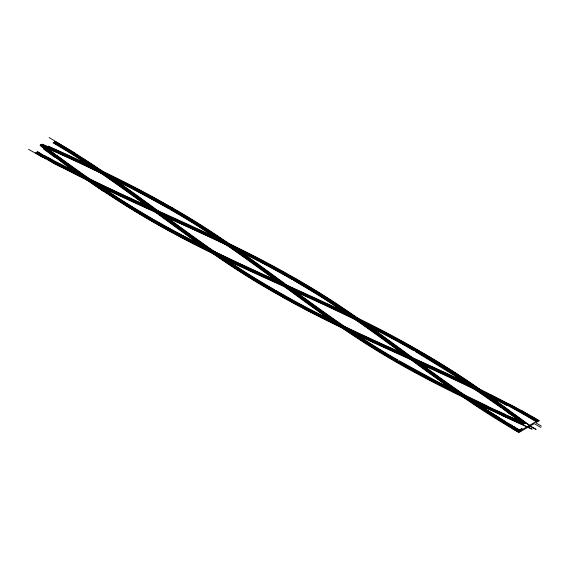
<?xml version="1.0" encoding="UTF-8"?>
<svg xmlns="http://www.w3.org/2000/svg" width="570" height="570" viewBox="0 0 570 570"><rect width="100%" height="100%" fill="white"/><g stroke="black" fill="none" stroke-linecap="round" stroke-linejoin="round"><path stroke-width="0.85" d="M532.202 429.018C471.319 401.7 409.972 373.557 354.276 336.108C292.146 295.203 235.389 246.397 170.466 209.689M541.407 426.153L535.757 422.755L539.427 420.632L521.671 410.685M521.643 428.626L519.505 429.858L511.069 425.305M522.006 428.832L519.505 430.279L493.371 415.722M522.362 429.046L519.505 430.692L503.175 421.38M520.453 430.336L518.949 431.205L497.688 418.857M537.082 420.959L519.498 431.112C443.196 389.624 379.071 329.218 303.974 285.62C251.47 254.099 195.275 229.553 139.614 204.281C104.809 188.136 69.383 172.596 37.014 152.09M520.816 430.549L518.949 431.625L512.109 428.034L476.32 405.605L442.634 382.406L378.751 335.744L351.704 316.671L320.825 296.371L289.382 277.533L259.001 260.974L227.43 245.114L109.761 190.857L61.909 167.217M521.172 430.756L518.878 431.996M538.522 420.738L521.151 410.407L509.38 404.109M535.95 429.538L531.169 426.859L513.506 413.877M48.3 146.12C90.68 165.272 132.917 184.922 173.152 208.335M47.987 146.355C90.352 165.5 132.568 185.143 172.788 208.542M42.372 144.182C86.49 164.103 130.544 184.374 172.432 208.748M41.56 144.566C85.707 164.495 129.796 184.773 171.705 209.162M43.441 145.792L40.969 145.029M41.46 145.257L81.068 163.006M40.456 145.172C84.21 164.929 127.908 185.015 169.482 209.119M524.934 423.289C459.862 395.288 395.68 364.23 337.618 323.105C282.506 284.85 230.437 242.036 171.912 208.862M524.621 423.517L504.813 414.518M523.68 424.215L502.904 414.768M523.36 424.443L503.545 415.437M43.505 146.184C86.861 165.72 130.266 185.143 171.349 209.368M517.403 422.484L501.814 415.387M517.425 422.491L531.717 429.11M504.172 413.849C468.284 397.974 432.886 380.746 398.857 361.052M504.649 414.062L505.127 414.283M504.179 414.974C440.503 386.574 378.516 353.942 322.107 312.702C272.61 277.191 224.63 239.265 171.556 209.069M503.381 414.989L523.994 423.98L510.77 414.233M503.702 414.753C438.587 386.759 375.972 352.531 318.63 310.686C270.251 275.802 223.148 238.851 171.192 209.276M502.134 415.152L452.943 391.868M503.068 415.216C439.335 386.781 377.319 354.055 320.874 312.759C271.555 277.355 223.732 239.571 170.829 209.482M81.161 163.412L128.72 186.568L169.824 208.905M487.286 406.047L439.256 382.627L399.221 360.839M486.645 406.503L524.307 423.752C470.756 382.57 413.963 345.413 352.495 316.756C285.862 284.451 216.693 257.269 152.504 220.063M85.949 177.085C155.71 211.534 228.627 239.578 295.972 278.823M85.621 177.306L60.028 164.238L56.793 162.122M454.361 391.027L425.647 376.307L398.501 361.259M490.293 394.697L508.518 404.052L531.055 417.105M488.205 395.986C416.656 360.147 341.473 331.662 272.225 291.249M497.482 399.121L537.674 420.867M496.057 399.962C422.626 361.565 344.187 333.115 272.581 291.042M60.363 166.404C136.173 207.102 217.89 236.108 292.317 279.621M61.51 167.402L57.292 164.787M59.964 166.59L36.658 152.304M506.93 405.598C430.77 363.81 347.921 335.103 272.945 290.835M59.864 163.754L84.367 176.294L116.964 198.438L151.52 219.493M58.489 164.623L37.371 151.884M56.9 164.972C49.469 161.552 43.149 156.501 35.946 152.724M513.52 407.5C436.292 364.522 351.861 335.545 275.495 290.657M54.72 163.419L36.302 152.511M514.026 407.771L520.096 411.048M48.671 157.74C128.314 203.098 216.165 232.574 295.26 279.243M45.686 158.945L35.589 152.931M45.101 155.781C76.523 175.489 110.993 190.145 144.652 205.827C195.446 228.848 246.603 251.398 294.897 279.45M42.615 157.256L28.5 149.297M37.727 151.67C70.167 172.667 105.899 188.314 141.032 204.552C194.797 228.962 249.047 252.702 299.955 282.813C341.43 306.952 380.048 335.509 418.587 363.995C449.808 386.617 480.888 410.129 515.308 427.4M531.204 417.596L537.097 420.952M294.84 278.189C367.108 318.708 429.146 374.405 499.512 417.831M294.483 278.395C368.569 319.613 431.497 377.689 504.279 420.774M294.127 278.602C370.792 321.031 435.28 382.185 511.44 425.099M293.771 278.815C364.244 318.324 424.964 372.296 493.214 415.195M293.464 280.29C372.502 325.021 440.083 387.693 518.949 432.459L534.218 423.638L540.83 427.457M538.03 420.66C454.261 370.586 360.212 339.87 275.866 290.451M536.74 421.159C455.729 372.516 365.306 342.05 283.091 295.395C202.279 251.349 134.285 188.043 54.912 141.773M536.384 421.373C449.645 369.389 352.232 337.917 265.485 285.634C191.862 242.649 128.264 184.815 54.549 141.98M536.021 421.579C452.01 371.191 357.932 340.169 273.308 290.629M153.587 219.436C216.707 256.023 284.658 282.919 350.265 314.519C412.402 344.102 471.725 380.34 525.148 423.36M153.223 219.649C265.577 283.204 391.334 321.587 495.066 400.539M152.867 219.856C218.41 257.854 289.161 285.37 357.091 318.616C416.613 347.301 473.05 382.819 524.749 423.546M152.147 220.277C263.582 283.461 388.683 321.594 491.789 399.599M295.616 279.029L264.851 262.058L229.069 243.989L120.612 194.042L87.21 178.097L74.349 169.005M416.755 349.389L417.91 350.051M416.399 349.602L417.546 350.258M416.107 351.091L453.884 374.233L492.273 400.411M415.744 351.298C448.519 370.357 480.375 391.398 510.371 414.411M415.387 351.505L457.282 377.34L500.695 407.386M536.028 429.246L531.539 426.659L495.465 400.354M398.081 360.176C318.794 315.21 251.413 252.46 172.005 207.665M152.582 218.859C119.486 199.892 87.93 178.196 57.15 155.624M397.718 360.382C318.423 315.424 251.049 252.667 171.648 207.879M397.361 360.589C318.067 315.63 250.686 252.881 171.285 208.086M151.862 219.279L121.56 200.932L92.611 181.794M151.143 219.692C112.09 198.118 76.914 170.993 41.026 144.73M172.069 208.955L146.333 194.612L116.13 179.051L83.876 163.554L41.874 144.331L56.744 155.81M414.953 350.436C314.875 292.809 202.899 258.117 106.996 192.831M414.589 350.643C313.721 292.367 200.262 257.975 104.246 191.007M414.233 350.849C352.032 314.818 285.142 288.163 220.447 257.17C162.044 229.66 106.269 195.959 55.276 156.622M49.105 137.541L75.19 153.28M274.712 289.788C197.569 246.375 132.09 185.371 55.276 141.567M152.226 219.065C117.306 198.652 83.32 176.173 51.414 151.421M275.495 290.657C204.801 250.95 143.882 196.764 75.333 153.8M518.515 432.203L512.772 428.847M274.412 291.277C196.928 247.665 130.958 186.874 54.179 142.186M274.049 291.484C196.565 247.879 130.594 187.081 53.815 142.393M273.685 291.69C196.201 248.085 130.231 187.288 53.452 142.6M273.329 291.897C195.831 248.299 129.867 187.494 53.088 142.799M106.611 193.023L55.71 156.935M103.476 191.392L70.302 168.442L43.869 148.72M91.827 182.172C77.62 172.511 64.246 161.944 50.21 151.969M492.181 399.413L502.291 406.652M492.672 400.226L511.568 413.87M73.281 169.632L57.734 158.41M502.69 406.474L515.658 416.385M501.094 407.208L523.545 424.087M57.62 157.862L40.121 145.485M512.801 413.82L513.235 414.141M55.105 156.03L40.627 144.915M54.905 157.299L43.47 148.898M516.057 416.2L525.554 423.182M51.008 151.606L41.589 144.673M49.811 152.147L40.221 145.094"/></g></svg>
